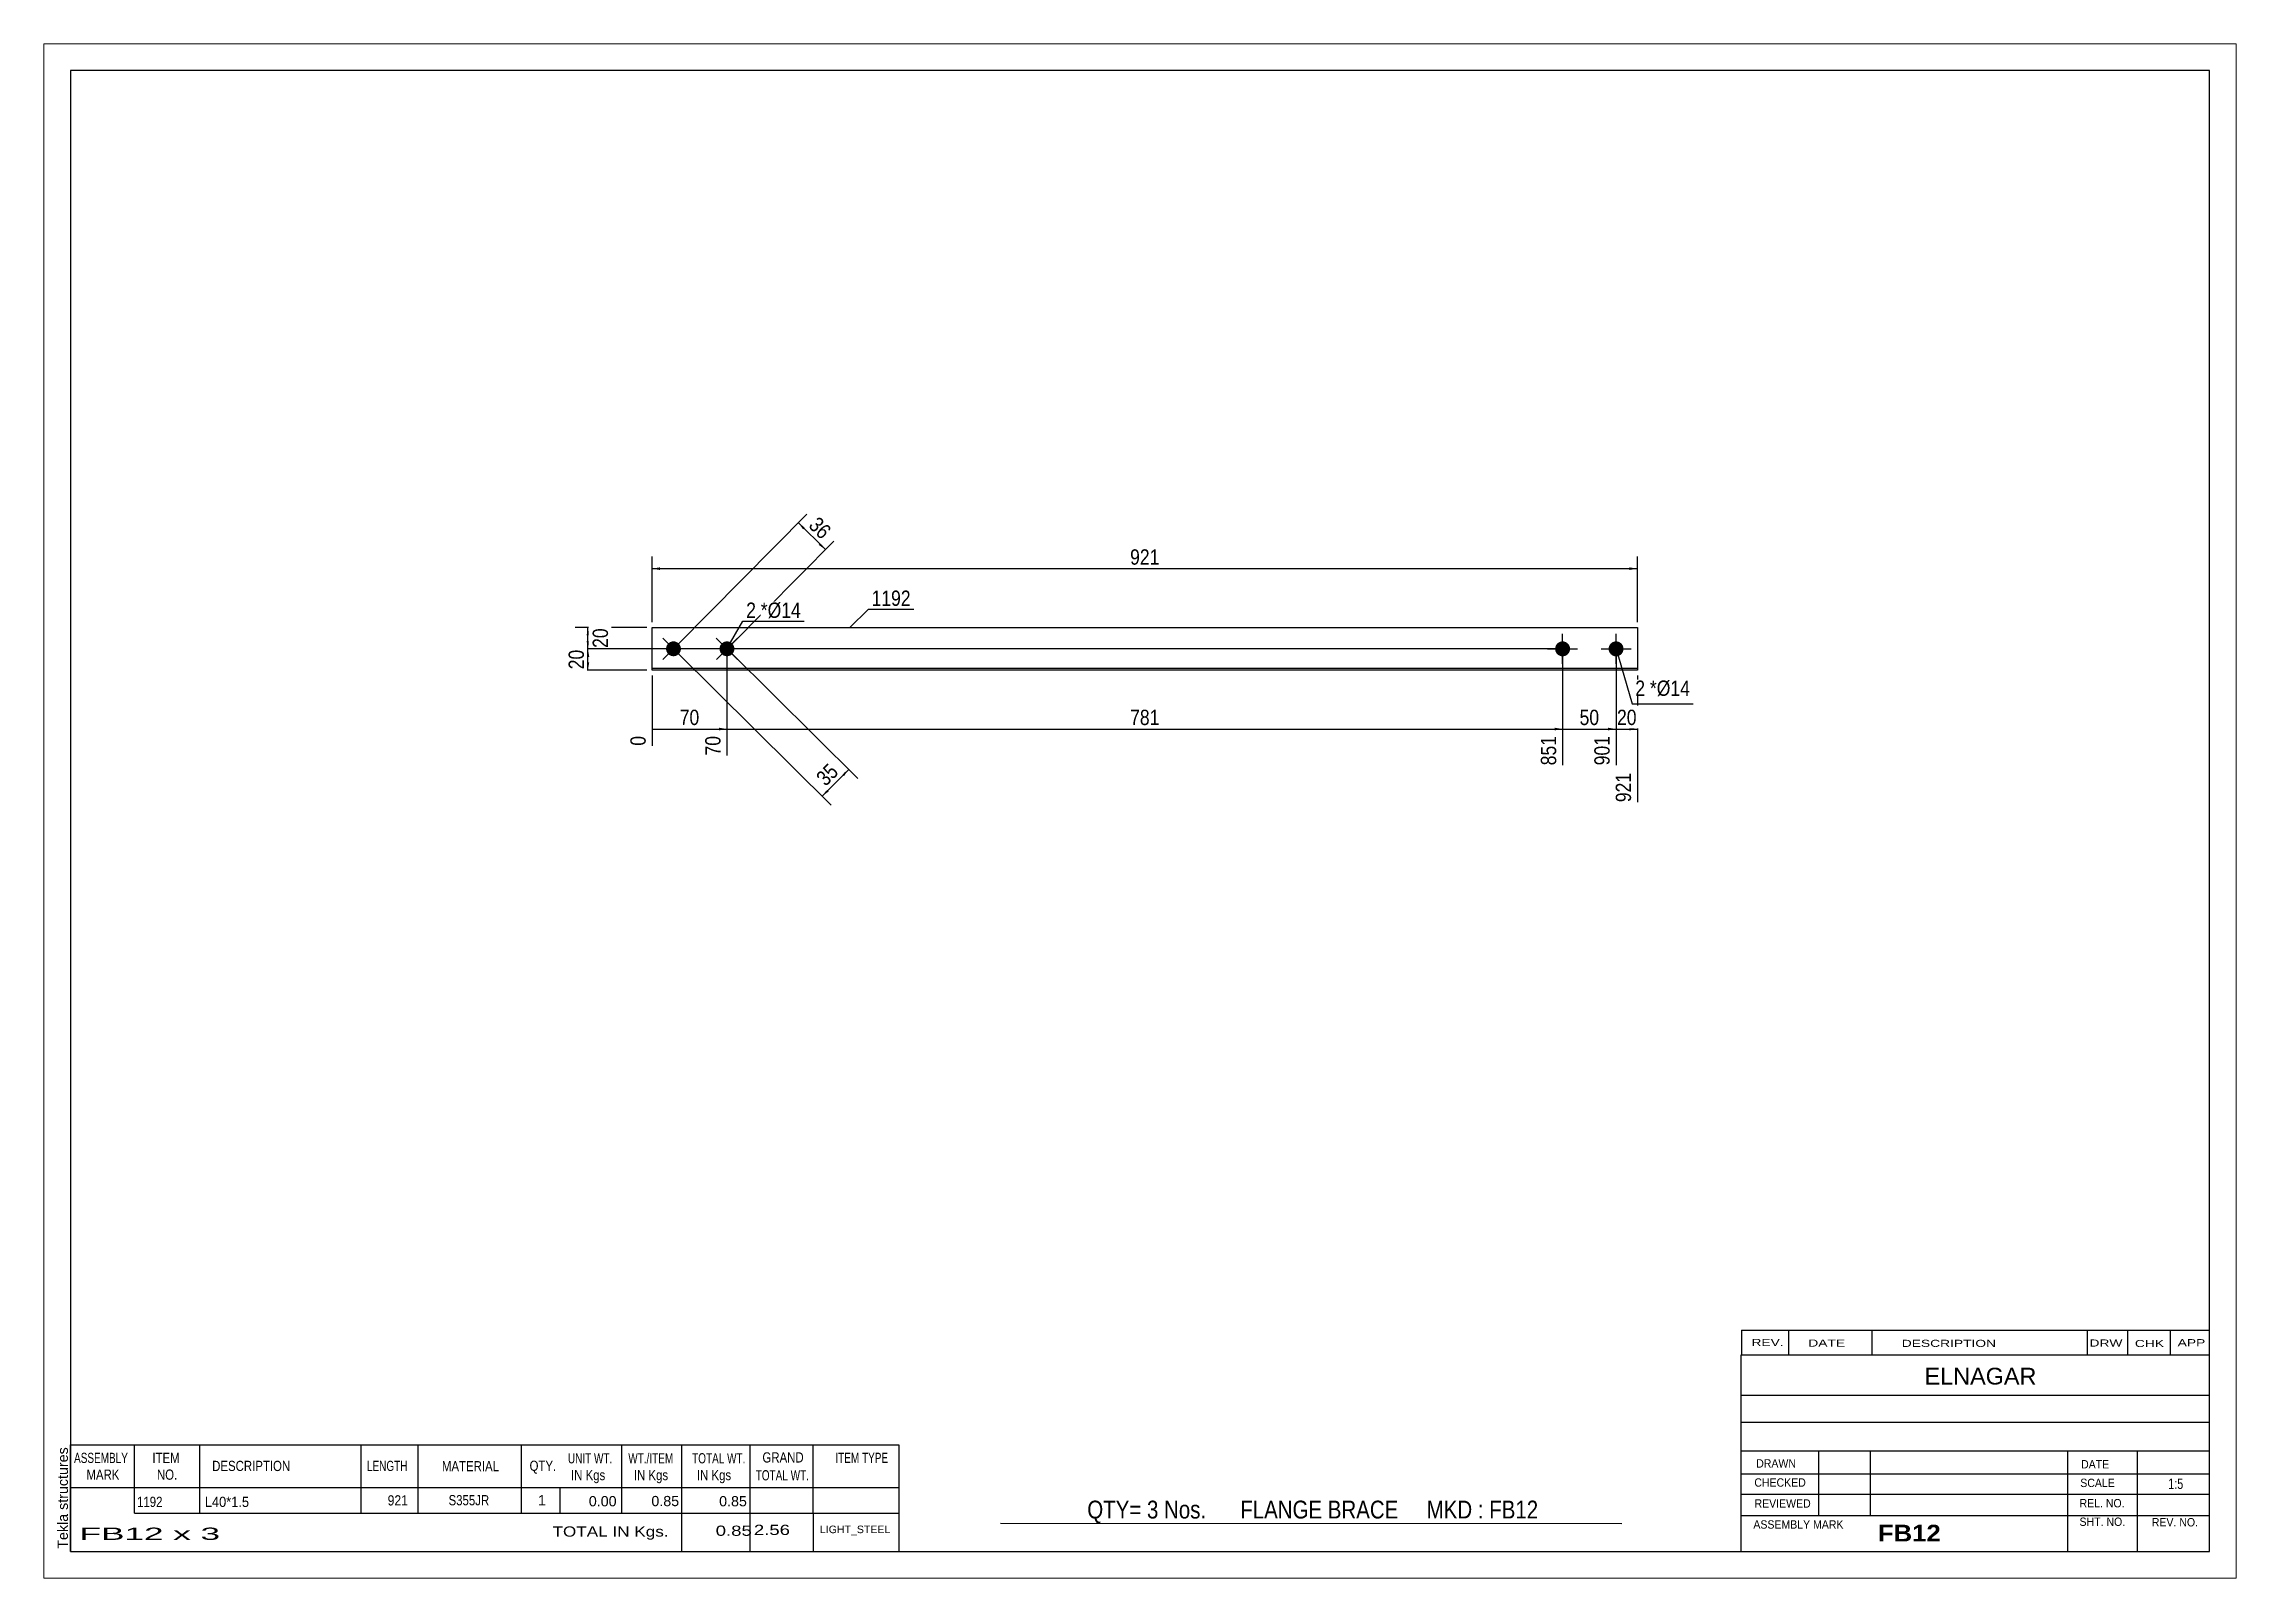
# Paper-space layout 'Layout1' of a CAD drawing. Header units: millimetres. Extents: x 0 to 410, y 0 to 287.
# The model-space entities are those that its viewports show. They can reach past a viewport. Long polylines and large blocks are cut down to what shows.
import ezdxf

# ---------------------------------------------------------------- set-up
doc = ezdxf.new("R2010")
doc.units = ezdxf.units.MM
doc.layers.add('Viewport layer', color=7, linetype='Continuous', plot=False)
doc.styles.add('Arial', font='ARIAL.TTF', dxfattribs={"height": 0.2})
doc.styles.add('Arial Bold', font='ARIALBD.TTF', dxfattribs={"height": 0.2})
doc.styles.add('Arial Narrow', font='ARIALN.TTF', dxfattribs={"height": 0.2})

# ---------------------------------------------------------------- blocks, each defined once
blk = doc.blocks.new('Unknown-627390229-1546')
at = {"color": 5, "linetype": 'Continuous'}
for p, q in [((405, 282), (5, 282)), ((5, 282), (5, 5)), ((405, 5), (405, 282)), ((5, 5), (405, 5))]:
    blk.add_line(p, q, dxfattribs=at)
at = {"color": 174, "linetype": 'Continuous', "style": 'Arial'}
blk.add_text('Tekla structures', height=1.9102, rotation=90, dxfattribs=at).set_placement((4.5, 5.5))
blk = doc.blocks.new('Part-627390229-1227 - 1212')
at = {"color": 2, "linetype": 'Continuous'}
for p, q in [((113.75, 169.83), (113.75, 177.83)), ((113.75, 177.83), (298.03, 177.83)), ((298.03, 177.83), (298.03, 169.83)), ((298.03, 170.13), (113.75, 170.13)), ((298.03, 169.83), (113.75, 169.83))]:
    blk.add_line(p, q, dxfattribs=at)
blk = doc.blocks.new('Bolt-627390229-1228 - 1212')
at = {"linetype": 'Continuous'}
for points in [[(284.03, 175.23, -1), (284.03, 172.43, -1)], [(294.03, 175.23, -1), (294.03, 172.43, -1)]]:
    blk.add_hatch(color=3, dxfattribs=at).paths.add_polyline_path(points)
at = {"color": 3, "linetype": 'Continuous'}
for p, q in [((284.03, 171.03), (284.03, 176.63)), ((294.03, 171.03), (294.03, 176.63)), ((281.23, 173.83), (286.83, 173.83)), ((291.23, 173.83), (296.83, 173.83))]:
    blk.add_line(p, q, dxfattribs=at)
blk = doc.blocks.new('Bolt-627390229-1229 - 1212')
at = {"linetype": 'Continuous'}
blk.add_hatch(color=3, dxfattribs=at).paths.add_polyline_path([(126.76, 174.82, -1), (128.74, 172.85, -1)])
at = {"color": 3, "linetype": 'Continuous'}
for p, q in [((129.74, 171.86), (125.76, 175.81)), ((125.78, 171.85), (129.72, 175.82))]:
    blk.add_line(p, q, dxfattribs=at)
blk = doc.blocks.new('Bolt-627390229-1230 - 1212')
at = {"linetype": 'Continuous'}
blk.add_hatch(color=3, dxfattribs=at).paths.add_polyline_path([(116.76, 174.82, -1), (118.74, 172.85, -1)])
at = {"color": 3, "linetype": 'Continuous'}
for p, q in [((119.74, 171.86), (115.76, 175.81)), ((115.78, 171.85), (119.72, 175.82))]:
    blk.add_line(p, q, dxfattribs=at)
blk = doc.blocks.new('StraightDimension-627390229-1237 - 1212')
at = {"linetype": 'Continuous'}
blk.add_hatch(color=7, dxfattribs=at).paths.add_polyline_path([(296.53, 159.08), (298.03, 158.83), (296.53, 158.58)])
at = {"color": 7, "linetype": 'Continuous'}
for p, q in [((294.03, 172.83), (294.03, 152.05)), ((298.03, 168.83), (298.03, 145.15)), ((294.03, 158.83), (298.03, 158.83))]:
    blk.add_line(p, q, dxfattribs=at)
at = {"color": 0}
blk.add_wipeout([(298.46, 158.98), (298.46, 163.18), (293.61, 163.18), (293.61, 158.98)], dxfattribs=at)
at = {"color": 0, "linetype": 'Continuous'}
blk.add_wipeout([(297.43, 151.23), (293.23, 151.23), (293.23, 144.55), (297.43, 144.55)], dxfattribs=at)
at = {"color": 3, "style": 'Arial Narrow'}
blk.add_text('20', height=2.863, dxfattribs=at).set_placement((294.21, 159.58))
at = {"color": 3, "linetype": 'Continuous', "style": 'Arial Narrow'}
blk.add_text('921', height=2.863, rotation=90.0002, dxfattribs=at).set_placement((296.83, 145.15))
blk = doc.blocks.new('StraightDimension-627390229-1238 - 1212')
at = {"linetype": 'Continuous'}
blk.add_hatch(color=7, dxfattribs=at).paths.add_polyline_path([(292.53, 159.08), (294.03, 158.83), (292.53, 158.58)])
at = {"color": 7, "linetype": 'Continuous'}
for p, q in [((284.03, 172.83), (284.03, 152.05)), ((294.03, 172.83), (294.03, 152.05)), ((284.03, 158.83), (294.03, 158.83))]:
    blk.add_line(p, q, dxfattribs=at)
at = {"color": 0}
blk.add_wipeout([(291.46, 158.98), (291.46, 163.18), (286.61, 163.18), (286.61, 158.98)], dxfattribs=at)
at = {"color": 0, "linetype": 'Continuous'}
blk.add_wipeout([(293.43, 158.13), (289.23, 158.13), (289.23, 151.45), (293.43, 151.45)], dxfattribs=at)
at = {"color": 3, "style": 'Arial Narrow'}
blk.add_text('50', height=2.863, dxfattribs=at).set_placement((287.21, 159.58))
at = {"color": 3, "linetype": 'Continuous', "style": 'Arial Narrow'}
blk.add_text('901', height=2.863, rotation=90.0002, dxfattribs=at).set_placement((292.83, 152.05))
blk = doc.blocks.new('StraightDimension-627390229-1239 - 1212')
at = {"linetype": 'Continuous'}
blk.add_hatch(color=7, dxfattribs=at).paths.add_polyline_path([(282.53, 159.08), (284.03, 158.83), (282.53, 158.58)])
at = {"color": 7, "linetype": 'Continuous'}
for p, q in [((127.75, 172.83), (127.75, 153.88)), ((284.03, 172.83), (284.03, 152.05)), ((127.75, 158.83), (284.03, 158.83))]:
    blk.add_line(p, q, dxfattribs=at)
at = {"color": 0}
blk.add_wipeout([(209.23, 158.98), (209.23, 163.18), (202.55, 163.18), (202.55, 158.98)], dxfattribs=at)
at = {"color": 0, "linetype": 'Continuous'}
blk.add_wipeout([(283.43, 158.13), (279.23, 158.13), (279.23, 151.45), (283.43, 151.45)], dxfattribs=at)
at = {"color": 3, "style": 'Arial Narrow'}
blk.add_text('781', height=2.863, dxfattribs=at).set_placement((203.15, 159.58))
at = {"color": 3, "linetype": 'Continuous', "style": 'Arial Narrow'}
blk.add_text('851', height=2.863, rotation=90.0002, dxfattribs=at).set_placement((282.83, 152.05))
blk = doc.blocks.new('StraightDimension-627390229-1240 - 1212')
at = {"linetype": 'Continuous'}
blk.add_hatch(color=7, dxfattribs=at).paths.add_polyline_path([(126.25, 159.08), (127.75, 158.83), (126.25, 158.58)])
at = {"color": 7, "linetype": 'Continuous'}
for p, q in [((127.75, 172.83), (127.75, 153.88)), ((113.75, 168.83), (113.75, 155.71)), ((113.75, 158.83), (127.75, 158.83))]:
    blk.add_line(p, q, dxfattribs=at)
at = {"color": 0}
blk.add_wipeout([(123.18, 158.98), (123.18, 163.18), (118.32, 163.18), (118.32, 158.98)], dxfattribs=at)
at = {"color": 0, "linetype": 'Continuous'}
blk.add_wipeout([(113.15, 158.13), (108.95, 158.13), (108.95, 155.11), (113.15, 155.11)], dxfattribs=at)
at = {"color": 3, "linetype": 'Continuous', "style": 'Arial Narrow'}
blk.add_text('0', height=2.86, rotation=90.0002, dxfattribs=at).set_placement((112.55, 155.71))
at = {"color": 0, "linetype": 'Continuous'}
blk.add_wipeout([(127.15, 158.13), (122.95, 158.13), (122.95, 153.28), (127.15, 153.28)], dxfattribs=at)
at = {"color": 3, "style": 'Arial Narrow'}
blk.add_text('70', height=2.863, dxfattribs=at).set_placement((118.92, 159.58))
at = {"color": 3, "linetype": 'Continuous', "style": 'Arial Narrow'}
blk.add_text('70', height=2.863, rotation=90.0002, dxfattribs=at).set_placement((126.55, 153.88))
blk = doc.blocks.new('StraightDimension-627390229-1254 - 1212')
at = {"linetype": 'Continuous'}
for points in [[(115.25, 188.58), (113.75, 188.83), (115.25, 189.08)], [(296.53, 189.08), (298.03, 188.83), (296.53, 188.58)]]:
    blk.add_hatch(color=7, dxfattribs=at).paths.add_polyline_path(points)
at = {"color": 7, "linetype": 'Continuous'}
for p, q in [((113.75, 178.83), (113.75, 191.08)), ((113.75, 188.83), (298.03, 188.83)), ((298.03, 178.83), (298.03, 191.08))]:
    blk.add_line(p, q, dxfattribs=at)
at = {"color": 0}
blk.add_wipeout([(209.23, 188.98), (209.23, 193.18), (202.55, 193.18), (202.55, 188.98)], dxfattribs=at)
at = {"color": 3, "style": 'Arial Narrow'}
blk.add_text('921', height=2.863, dxfattribs=at).set_placement((203.15, 189.58))
blk = doc.blocks.new('StraightDimension-627390229-1258 - 1212')
at = {"linetype": 'Continuous'}
for points in [[(149.28, 150.38), (150.52, 151.27), (149.64, 150.03)], [(146.79, 147.16), (145.56, 146.27), (146.44, 147.51)]]:
    blk.add_hatch(color=7, dxfattribs=at).paths.add_polyline_path(points)
at = {"color": 7, "linetype": 'Continuous'}
for p, q in [((118.46, 173.13), (147.27, 144.58)), ((128.46, 173.13), (152.22, 149.58)), ((145.56, 146.27), (150.52, 151.27))]:
    blk.add_line(p, q, dxfattribs=at)
at = {"color": 0}
blk.add_wipeout([(149.64, 150.6), (146.66, 153.55), (143.24, 150.1), (146.22, 147.15)], dxfattribs=at)
at = {"color": 3, "style": 'Arial Narrow'}
blk.add_text('35', height=2.863, rotation=45.2522, dxfattribs=at).set_placement((146.22, 148))
blk = doc.blocks.new('StraightDimension-627390229-1264 - 1212')
at = {"linetype": 'Continuous'}
for points in [[(142, 196.17), (141.11, 197.4), (142.35, 196.52)], [(145.27, 193.64), (146.16, 192.4), (144.91, 193.28)]]:
    blk.add_hatch(color=7, dxfattribs=at).paths.add_polyline_path(points)
at = {"color": 7, "linetype": 'Continuous'}
for p, q in [((118.45, 174.54), (142.7, 199)), ((141.11, 197.4), (146.16, 192.4)), ((128.45, 174.54), (147.74, 194))]:
    blk.add_line(p, q, dxfattribs=at)
at = {"color": 0}
blk.add_wipeout([(145.46, 193.3), (148.42, 196.28), (144.97, 199.7), (142.01, 196.72)], dxfattribs=at)
at = {"color": 3, "style": 'Arial Narrow'}
blk.add_text('36', height=2.863, rotation=-44.748, dxfattribs=at).set_placement((142.86, 196.72))
blk = doc.blocks.new('StraightDimension-627390229-1270 - 1212')
at = {"linetype": 'Continuous'}
for points in [[(101.5, 176.33), (101.75, 177.83), (102, 176.33)], [(102, 175.33), (101.75, 173.83), (101.5, 175.33)]]:
    blk.add_hatch(color=7, dxfattribs=at).paths.add_polyline_path(points)
at = {"color": 7, "linetype": 'Continuous'}
for p, q in [((112.75, 177.83), (99.35, 177.83)), ((101.75, 173.83), (101.75, 177.83)), ((283.03, 173.83), (99.35, 173.83))]:
    blk.add_line(p, q, dxfattribs=at)
at = {"color": 0}
blk.add_wipeout([(106.1, 178.26), (101.9, 178.26), (101.9, 173.41), (106.1, 173.41)], dxfattribs=at)
at = {"color": 3, "style": 'Arial Narrow'}
blk.add_text('20', height=2.863, rotation=90.0002, dxfattribs=at).set_placement((105.5, 174.01))
blk = doc.blocks.new('StraightDimension-627390229-1271 - 1212')
at = {"linetype": 'Continuous'}
for points in [[(101.5, 172.33), (101.75, 173.83), (102, 172.33)], [(102, 171.33), (101.75, 169.83), (101.5, 171.33)]]:
    blk.add_hatch(color=7, dxfattribs=at).paths.add_polyline_path(points)
at = {"color": 7, "linetype": 'Continuous'}
for p, q in [((283.03, 173.83), (99.5, 173.83)), ((101.75, 169.83), (101.75, 173.83)), ((112.75, 169.83), (99.5, 169.83))]:
    blk.add_line(p, q, dxfattribs=at)
at = {"color": 0}
blk.add_wipeout([(101.6, 174.26), (97.4, 174.26), (97.4, 169.41), (101.6, 169.41)], dxfattribs=at)
at = {"color": 3, "style": 'Arial Narrow'}
blk.add_text('20', height=2.863, rotation=90.0002, dxfattribs=at).set_placement((101, 170.01))
blk = doc.blocks.new('CBS_REVISION-627390229-1562')
at = {"color": 7, "linetype": 'Continuous'}
for p, q in [((317.49, 46.38), (404.99, 46.38)), ((317.49, 46.38), (317.49, 41.75)), ((326.29, 46.38), (326.29, 41.75)), ((341.88, 46.38), (341.88, 41.81)), ((382.14, 46.38), (382.14, 41.75)), ((389.68, 46.38), (389.68, 41.75)), ((397.63, 46.38), (397.63, 41.75)), ((317.49, 41.75), (404.99, 41.75))]:
    blk.add_line(p, q, dxfattribs=at)
at = {"color": 7, "style": 'Arial Narrow', "width": 1.7}
for s, height, p in [('REV.', 1.326, (319.35, 43.43)), ('DATE', 1.326, (329.98, 43.31)), ('DESCRIPTION', 1.3257, (347.46, 43.26)), ('DRW', 1.326, (382.57, 43.32)), ('CHK', 1.326, (391.06, 43.23)), ('APP', 1.326, (399.06, 43.38))]:
    blk.add_text(s, height=height, dxfattribs=at).set_placement(p)
blk = doc.blocks.new('CBS_BOM-627390229-1559')
at = {"color": 7, "linetype": 'Continuous'}
for p, q in [((4.97, 16.97), (4.97, 24.97)), ((4.97, 24.97), (159.89, 24.97)), ((16.97, 16.97), (16.97, 24.97)), ((29.16, 16.97), (29.16, 24.97)), ((59.32, 16.97), (59.32, 24.97)), ((70, 16.97), (70, 24.97)), ((89.32, 16.97), (89.32, 24.97)), ((108.12, 16.97), (108.12, 24.97)), ((119.33, 16.97), (119.33, 24.97)), ((132.12, 16.97), (132.12, 24.97)), ((143.87, 16.97), (143.87, 24.97)), ((159.89, 24.96), (159.89, 16.98)), ((4.97, 16.97), (159.89, 16.97)), ((4.97, 12.17), (4.97, 16.97)), ((16.97, 12.17), (16.97, 16.97)), ((29.16, 12.17), (29.16, 16.97)), ((59.32, 12.17), (59.32, 16.97)), ((70, 12.17), (70, 16.97)), ((89.32, 12.17), (89.32, 16.97)), ((96.58, 12.17), (96.58, 16.97)), ((108.12, 12.17), (108.12, 16.97)), ((119.33, 12.17), (119.33, 16.97)), ((132.12, 12.17), (132.12, 16.97)), ((143.89, 12.17), (143.89, 16.97)), ((159.89, 16.97), (159.89, 12.17)), ((4.97, 4.97), (4.97, 12.15)), ((16.97, 12.17), (159.89, 12.17)), ((119.33, 4.97), (119.33, 12.15)), ((132.12, 4.97), (132.12, 12.15)), ((143.93, 4.97), (143.93, 12.15)), ((159.89, 12.17), (159.89, 4.97)), ((4.97, 4.97), (159.89, 4.97))]:
    blk.add_line(p, q, dxfattribs=at)
at = {"color": 3, "linetype": 'Continuous', "style": 'Arial'}
for s, height, width, p in [('ASSEMBLY', 1.91, 0.7, (5.65, 21.54)), ('ITEM', 1.91, 0.8, (20.3, 21.54)), ('DESCRIPTION', 1.9102, 0.8, (31.48, 20.04)), ('LENGTH', 1.91, 0.7, (60.43, 20.04)), ('MATERIAL', 1.91, 0.8, (74.45, 19.99)), ('QTY.', 1.91, 0.8, (90.84, 20.07)), ('UNIT WT.', 1.91, 0.7, (98.01, 21.47)), ('WT./ITEM', 1.91, 0.7, (109.3, 21.47)), ('TOTAL WT.', 1.91, 0.7, (121.24, 21.47)), ('GRAND', 1.91, 0.8, (134.39, 21.63)), ('ITEM TYPE', 1.91, 0.7, (148.03, 21.55)), ('MARK', 1.91, 0.8, (7.97, 18.41)), ('NO.', 1.91, 0.8, (21.15, 18.41)), ('IN Kgs', 1.91, 0.8, (98.59, 18.33)), ('IN Kgs', 1.91, 0.8, (110.34, 18.33)), ('IN Kgs', 1.91, 0.8, (122.13, 18.33)), ('TOTAL WT.', 1.91, 0.7, (133.13, 18.29))]:
    blk.add_text(s, height=height, dxfattribs=dict(at, width=width)).set_placement(p)
at = {"color": 7, "linetype": 'Continuous', "style": 'Arial'}
for s, width, p in [('1192', 0.8, (17.43, 13.32)), ('L40*1.5', 0.9, (30.1, 13.32)), ('921', 0.85, (64.3, 13.6)), ('S355JR', 0.8, (75.69, 13.63))]:
    blk.add_text(s, height=1.91, dxfattribs=dict(at, width=width)).set_placement(p)
for s, p in [('1', (92.41, 13.63)), ('0.00', (101.92, 13.44)), ('0.85', (113.62, 13.47)), ('0.85', (126.29, 13.44))]:
    blk.add_text(s, height=1.91, dxfattribs=at).set_placement(p)
at = {"color": 6, "linetype": 'Continuous', "style": 'Arial'}
for s, height, width, p in [('FB12 x 3', 2.292, 2.05, (6.69, 7.16)), ('TOTAL IN Kgs.', 1.9102, 1.2, (95.13, 7.77)), ('0.85', 1.91, 1.3, (125.65, 7.92)), ('2.56', 1.91, 1.3, (132.79, 8.08))]:
    blk.add_text(s, height=height, dxfattribs=dict(at, width=width)).set_placement(p)
blk.add_text('LIGHT_STEEL', height=1.4135, dxfattribs=at).set_placement((145.14, 8.42))
blk = doc.blocks.new('CBS_CALLOFF-627390229-1560')
at = {"color": 7, "linetype": 'Continuous'}
blk.add_line((178.88, 10.27), (295.11, 10.25), dxfattribs=at)
at = {"color": 3, "linetype": 'Continuous', "style": 'Arial Narrow'}
blk.add_text('QTY= 3 Nos.      FLANGE BRACE     MKD : FB12', height=3.3405, dxfattribs=at).set_placement((195.14, 11.16))
blk = doc.blocks.new('CBS_NAME_BLOG-627390229-1561')
at = {"color": 7, "linetype": 'Continuous'}
for p, q in [((317.41, 41.75), (404.93, 41.75)), ((317.41, 5.04), (317.41, 41.75)), ((317.41, 34.21), (404.93, 34.21)), ((317.48, 29.16), (405, 29.16)), ((317.41, 23.79), (404.93, 23.79)), ((331.93, 11.68), (331.93, 23.78)), ((341.62, 11.71), (341.62, 23.78)), ((378.53, 5.04), (378.53, 23.77)), ((391.58, 5.04), (391.58, 23.78)), ((317.42, 19.49), (405, 19.51)), ((317.41, 15.74), (404.93, 15.74)), ((317.41, 11.7), (404.93, 11.7)), ((317.41, 5), (405, 5))]:
    blk.add_line(p, q, dxfattribs=at)
at = {"color": 3, "linetype": 'Continuous', "style": 'Arial'}
blk.add_text('ELNAGAR', height=3.133, dxfattribs=at).set_placement((351.73, 36.22))
at = {"color": 3, "linetype": 'Continuous'}
for s, height, style, width, p in [('DRAWN', 1.566, 'Arial', 0.9, (320.24, 20.68)), ('DATE', 1.566, 'Arial', 0.9, (381, 20.52)), ('CHECKED', 1.566, 'Arial', 0.9, (319.89, 17.11)), ('SCALE', 1.566, 'Arial', 0.9, (380.85, 17.04)), ('1:5', 1.957, 'Arial Narrow', 0.9, (397.3, 16.68)), ('REVIEWED', 1.566, 'Arial', 0.9, (319.93, 13.19)), ('REL. NO.', 1.566, 'Arial', 0.9, (380.71, 13.24)), ('ASSEMBLY MARK', 1.5663, 'Arial', 0.9, (319.71, 9.26)), ('FB12', 3.131, 'Arial Bold', 1.1, (342.99, 6.86)), ('SHT. NO.', 1.566, 'Arial', 0.9, (380.71, 9.77)), ('REV. NO.', 1.566, 'Arial', 0.9, (394.23, 9.68))]:
    blk.add_text(s, height=height, dxfattribs=dict(at, style=style, width=width)).set_placement(p)
blk = doc.blocks.new('Mark-627390229-1279 - 1212')
at = {"color": 0}
blk.add_wipeout([(162.11, 181.87), (162.11, 184.87), (154.8, 184.87), (154.8, 181.87)], dxfattribs=at)
blk.add_wipeout([(162.11, 181.87), (162.11, 184.87), (154.8, 184.87), (154.8, 181.87)], dxfattribs=at)
at = {"color": 7, "linetype": 'Continuous'}
for p, q in [((150.67, 177.74), (154.2, 181.27)), ((154.2, 181.27), (162.71, 181.27))]:
    blk.add_line(p, q, dxfattribs=at)
at = {"color": 3, "style": 'Arial Narrow'}
blk.add_text('1192', height=2.863, dxfattribs=at).set_placement((154.8, 181.87))
blk = doc.blocks.new('MarkSet-627390229-1284 - 1212')
at = {"color": 0}
blk.add_wipeout([(133.18, 179.63), (133.18, 182.63), (131.35, 182.63), (131.35, 179.63)], dxfattribs=at)
blk.add_wipeout([(133.18, 179.63), (133.18, 182.63), (131.35, 182.63), (131.35, 179.63)], dxfattribs=at)
at = {"color": 7, "linetype": 'Continuous'}
blk.add_line((127.75, 173.83), (130.75, 179.03), dxfattribs=at)
at = {"color": 0}
blk.add_wipeout([(135.36, 179.63), (135.36, 182.63), (134.08, 182.63), (134.08, 179.63)], dxfattribs=at)
blk.add_wipeout([(135.36, 179.63), (135.36, 182.63), (134.08, 182.63), (134.08, 179.63)], dxfattribs=at)
at = {"color": 3, "style": 'Arial Narrow'}
blk.add_text('2', height=2.86, dxfattribs=at).set_placement((131.35, 179.63))
at = {"color": 0}
blk.add_wipeout([(141.57, 179.63), (141.57, 182.63), (135.36, 182.63), (135.36, 179.63)], dxfattribs=at)
blk.add_wipeout([(141.57, 179.63), (141.57, 182.63), (135.36, 182.63), (135.36, 179.63)], dxfattribs=at)
at = {"color": 7, "linetype": 'Continuous'}
blk.add_line((130.75, 179.03), (142.17, 179.03), dxfattribs=at)
at = {"color": 3, "style": 'Arial Narrow'}
for s, height, p in [('*', 2.86, (134.08, 179.63)), ('Ø14', 2.863, (135.36, 179.63))]:
    blk.add_text(s, height=height, dxfattribs=at).set_placement(p)
blk = doc.blocks.new('Mark-627390229-1287 - 1212')
at = {"color": 0}
blk.add_wipeout([(299.46, 165.04), (299.46, 168.04), (297.63, 168.04), (297.63, 165.04)], dxfattribs=at)
blk.add_wipeout([(299.46, 165.04), (299.46, 168.04), (297.63, 168.04), (297.63, 165.04)], dxfattribs=at)
at = {"color": 7, "linetype": 'Continuous'}
blk.add_line((294.03, 173.83), (297.03, 163.54), dxfattribs=at)
at = {"color": 0}
blk.add_wipeout([(301.64, 165.04), (301.64, 168.04), (300.36, 168.04), (300.36, 165.04)], dxfattribs=at)
blk.add_wipeout([(301.64, 165.04), (301.64, 168.04), (300.36, 168.04), (300.36, 165.04)], dxfattribs=at)
at = {"color": 3, "style": 'Arial Narrow'}
blk.add_text('2', height=2.86, dxfattribs=at).set_placement((297.63, 165.04))
at = {"color": 0}
blk.add_wipeout([(307.85, 165.04), (307.85, 168.04), (301.64, 168.04), (301.64, 165.04)], dxfattribs=at)
blk.add_wipeout([(307.85, 165.04), (307.85, 168.04), (301.64, 168.04), (301.64, 165.04)], dxfattribs=at)
at = {"color": 7, "linetype": 'Continuous'}
blk.add_line((297.03, 163.54), (308.45, 163.54), dxfattribs=at)
at = {"color": 3, "style": 'Arial Narrow'}
for s, height, p in [('*', 2.86, (300.36, 165.04)), ('Ø14', 2.863, (301.64, 165.04))]:
    blk.add_text(s, height=height, dxfattribs=at).set_placement(p)

msp = doc.modelspace()

# ---------------------------------------------------------------- block references
for name in ['Unknown-627390229-1546', 'Part-627390229-1227 - 1212', 'Bolt-627390229-1228 - 1212', 'Bolt-627390229-1230 - 1212', 'Bolt-627390229-1229 - 1212', 'CBS_REVISION-627390229-1562', 'CBS_NAME_BLOG-627390229-1561', 'CBS_BOM-627390229-1559', 'CBS_CALLOFF-627390229-1560']:
    msp.add_blockref(name, (0, 0))

# ---------------------------------------------------------------- next in the draw order: block references
for name in ['StraightDimension-627390229-1254 - 1212', 'StraightDimension-627390229-1237 - 1212']:
    msp.add_blockref(name, (0, 0))

# ---------------------------------------------------------------- next in the draw order: block references
msp.add_blockref('StraightDimension-627390229-1238 - 1212', (0, 0))

# ---------------------------------------------------------------- next in the draw order: block references
for name in ['StraightDimension-627390229-1239 - 1212', 'Mark-627390229-1287 - 1212']:
    msp.add_blockref(name, (0, 0))

# ---------------------------------------------------------------- next in the draw order: block references
msp.add_blockref('StraightDimension-627390229-1240 - 1212', (0, 0))

# ---------------------------------------------------------------- next in the draw order: block references
msp.add_blockref('StraightDimension-627390229-1258 - 1212', (0, 0))

# ---------------------------------------------------------------- next in the draw order: block references
msp.add_blockref('StraightDimension-627390229-1264 - 1212', (0, 0))

# ---------------------------------------------------------------- next in the draw order: block references
msp.add_blockref('StraightDimension-627390229-1270 - 1212', (0, 0))

# ---------------------------------------------------------------- next in the draw order: block references
for name in ['Mark-627390229-1279 - 1212', 'StraightDimension-627390229-1271 - 1212']:
    msp.add_blockref(name, (0, 0))

# ---------------------------------------------------------------- next in the draw order: block references
msp.add_blockref('MarkSet-627390229-1284 - 1212', (0, 0))

psp = doc.layouts.get("Layout1")

# ---------------------------------------------------------------- viewports
at = {"layer": 'Viewport layer', "view_target_point": (205, 143.5)}
psp.add_viewport(center=(205, 143.5), size=(410, 287), view_center_point=(0, 0), view_height=287, dxfattribs=at)

doc.saveas('drawing.dxf')
